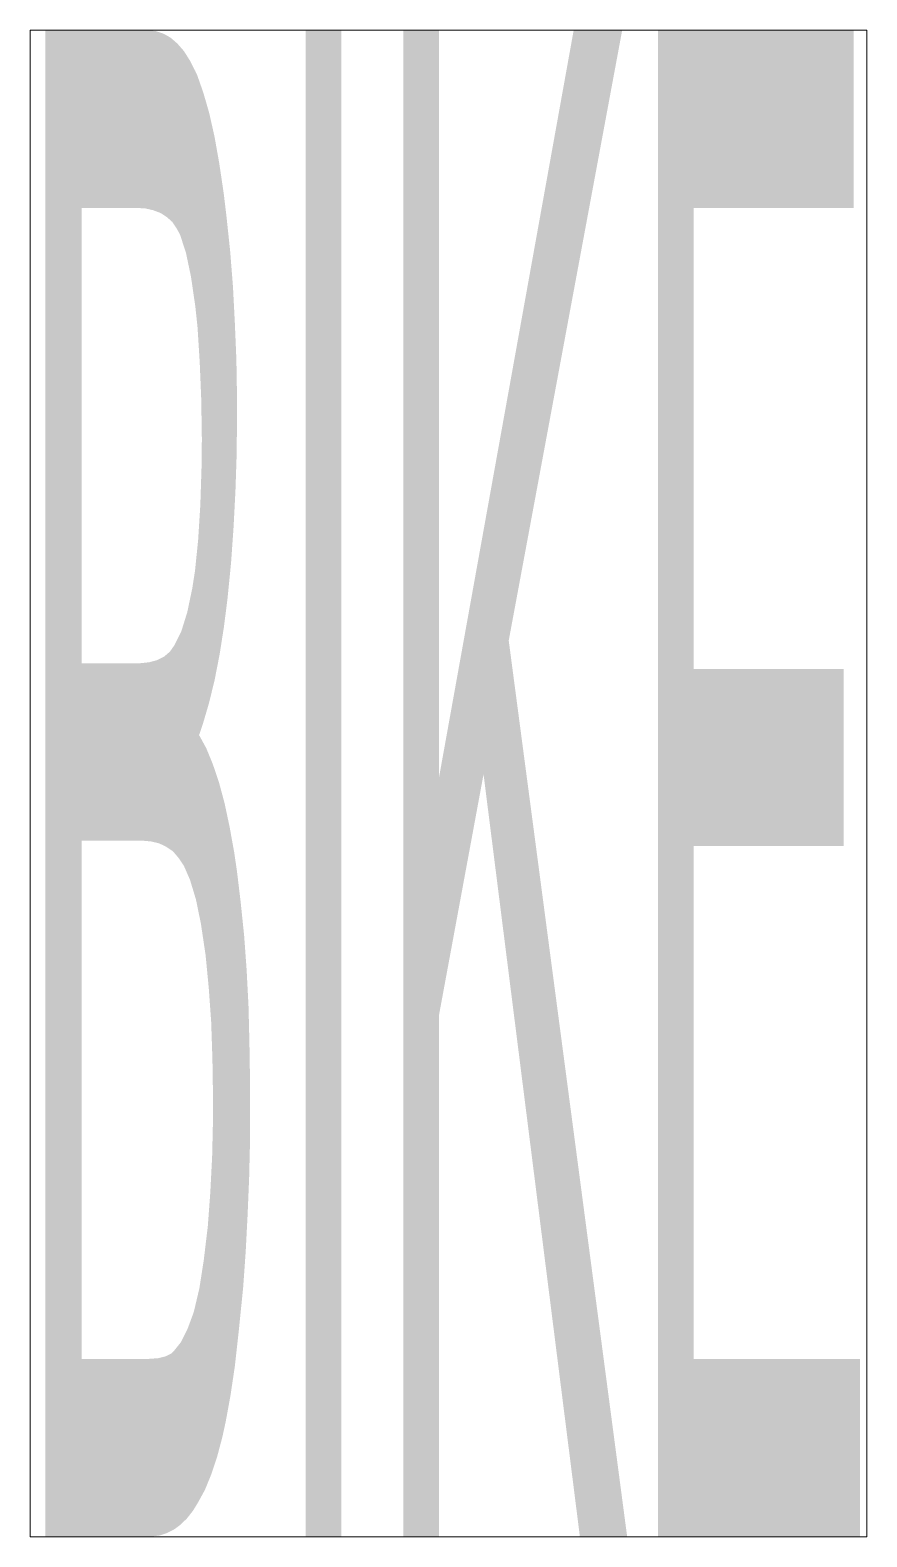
# Model space of a CAD drawing. Extents: x -1.67 to 1.67, y -3 to 3.
import ezdxf

# ---------------------------------------------------------------- set-up
doc = ezdxf.new("R2010")
doc.units = 0
doc.header["$LTSCALE"] = 0.01
doc.header["$MEASUREMENT"] = 0
doc.layers.get('0').update_dxf_attribs({"lineweight": 20})
doc.layers.get('Defpoints').update_dxf_attribs({"color": 111, "lineweight": 20})

msp = doc.modelspace()

# ---------------------------------------------------------------- hatches: boundary and pattern name
at = {"linetype": 'Continuous', "lineweight": 0}
h = msp.add_hatch(color=0, dxfattribs=at)
h.dxf.hatch_style = 1
h.paths.add_polyline_path([(-1.2003, 3.0003), (-1.6053, 3.0003), (-1.6053, -2.9994), (-1.1929, -2.9994), (-1.1817, -2.9982), (-1.1508, -2.9945), (-1.1211, -2.9846), (-1.0938, -2.971), (-1.0666, -2.9511), (-1.0418, -2.9264), (-1.0183, -2.8967), (-0.9985, -2.8645), (-0.97, -2.8124), (-0.9452, -2.7518), (-0.9217, -2.6812), (-0.9006, -2.6019), (-0.887, -2.5388), (-0.8684, -2.4372), (-0.8511, -2.3208), (-1.4616, -2.2911), (-1.4616, -0.228), (-1.2127, -0.228), (-0.8722, -0.1711), (-0.892, -0.0782), (-0.9143, 0.0048), (-0.939, 0.0778), (-0.965, 0.141), (-0.9935, 0.193), (-0.9787, 0.2363), (-0.9539, 0.3206), (-0.9316, 0.4122), (-1.4616, 0.4791), (-1.4616, 2.292), (-1.2461, 2.292), (-0.8957, 2.3527), (-0.913, 2.4691), (-0.9316, 2.5743), (-0.9527, 2.6684), (-0.9762, 2.7502), (-1.0009, 2.8208), (-1.0084, 2.8369), (-1.0307, 2.8802), (-1.0542, 2.9174), (-1.0802, 2.9471), (-1.1074, 2.9706), (-1.1359, 2.9867), (-1.1669, 2.9966)])
h.paths.add_polyline_path([(-0.8957, 2.3527), (-1.2461, 2.292), (-1.2102, 2.2908), (-1.1768, 2.2833), (-1.1471, 2.2722), (-1.1223, 2.2561), (-1.1, 2.2363), (-1.0827, 2.2103), (-1.0691, 2.1855), (-1.0455, 2.1124), (-1.0257, 2.0183), (-1.0084, 1.8994), (-0.9997, 1.8177), (-0.991, 1.679), (-0.9849, 1.5304), (-0.9824, 1.3719), (-0.9836, 1.2629), (-0.9886, 1.1081), (-0.9972, 0.9707), (-1.0096, 0.8481), (-1.0208, 0.7763), (-1.0406, 0.6822), (-1.0641, 0.6066), (-1.0926, 0.5496), (-1.1099, 0.5249), (-1.1335, 0.5051), (-1.1607, 0.4914), (-1.1929, 0.4828), (-1.2288, 0.4791), (-1.4616, 0.4791), (-0.9316, 0.4122), (-0.9118, 0.5137), (-0.8945, 0.6239), (-0.8796, 0.7416), (-0.8796, 0.7428), (-0.866, 0.8803), (-0.8561, 1.0215), (-0.8486, 1.1663), (-0.8437, 1.3137), (-0.8424, 1.466), (-0.8424, 1.5403), (-0.8449, 1.6889), (-0.8511, 1.835), (-0.8585, 1.9787), (-0.8697, 2.1199), (-0.8845, 2.2598)])
h.paths.add_polyline_path([(-0.8722, -0.1711), (-1.2127, -0.228), (-1.1855, -0.2305), (-1.1533, -0.2379), (-1.1248, -0.2516), (-1.0975, -0.2701), (-1.0753, -0.2961), (-1.0542, -0.3271), (-1.0294, -0.3841), (-1.0059, -0.4621), (-0.9861, -0.5587), (-0.9688, -0.6751), (-0.9675, -0.6837), (-0.9551, -0.8125), (-0.9452, -0.9512), (-0.9403, -1.0998), (-0.9378, -1.2596), (-0.9378, -1.3289), (-0.9415, -1.4862), (-0.9489, -1.6298), (-0.9588, -1.7636), (-0.9749, -1.8985), (-0.9923, -2.01), (-1.0133, -2.0992), (-1.017, -2.1115), (-1.0406, -2.1747), (-1.0666, -2.2255), (-1.0963, -2.2626), (-1.105, -2.2701), (-1.1273, -2.2812), (-1.157, -2.2886), (-1.1929, -2.2911), (-1.4616, -2.2911), (-0.8511, -2.3208), (-0.8363, -2.1883), (-0.8214, -2.041), (-0.8177, -2.0038), (-0.8078, -1.8639), (-0.8003, -1.719), (-0.7941, -1.5704), (-0.7904, -1.4168), (-0.7904, -1.2596), (-0.7904, -1.1952), (-0.7929, -1.0367), (-0.7966, -0.8868), (-0.8041, -0.7419), (-0.814, -0.6057), (-0.8276, -0.4745), (-0.8424, -0.3506), (-0.8536, -0.2738)])
h.paths.add_polyline_path([(-0.5688, -2.9994), (-0.5688, 3.0003), (-0.4264, 3.0003), (-0.4264, -2.9994)])
h.paths.add_polyline_path([(0.6919, 3.0003), (0.4987, 3.0003), (-0.0375, 0.0258), (-0.0375, -0.9203), (0.1396, 0.037), (0.2399, 0.5695)])
h.paths.add_polyline_path([(-0.0375, 3.0003), (-0.1799, 3.0003), (-0.1799, -2.9994), (-0.0375, -2.9994), (-0.0375, -0.9203), (-0.0375, 0.0258)])
h.paths.add_polyline_path([(0.2399, 0.5695), (0.1396, 0.037), (0.5234, -2.9994), (0.7117, -2.9994)])
h.paths.add_polyline_path([(1.6144, 3.0003), (0.8343, 3.0003), (0.8343, -2.9994), (1.6392, -2.9994), (1.6392, -2.2911), (0.9767, -2.2911), (0.9767, -0.2491), (1.5736, -0.2491), (1.5736, 0.4555), (0.9767, 0.4555), (0.9767, 2.292), (1.6144, 2.292)])

# ---------------------------------------------------------------- linework, layer by layer
at = {"layer": 'Defpoints'}
msp.add_lwpolyline([(-1.6665, 3), (1.6665, 3), (1.6665, -3), (-1.6665, -3)], close=True, dxfattribs=at)

doc.saveas('drawing.dxf')
